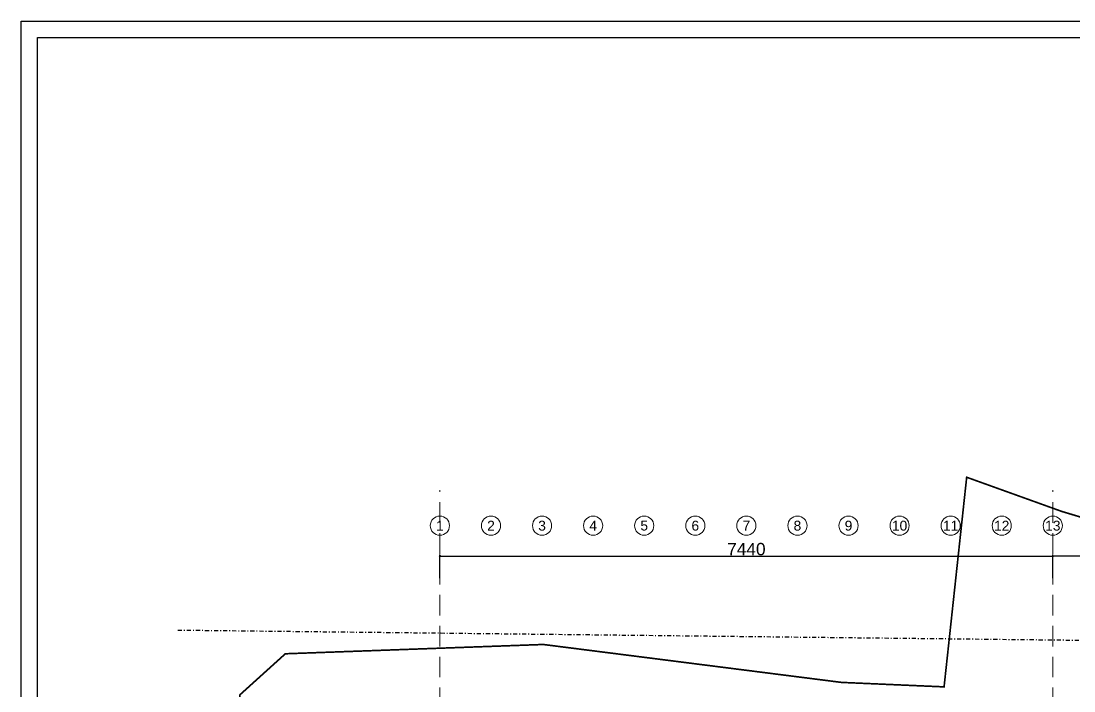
# Model space of a CAD drawing. Header units: inches. Extents: x 139 to 559, y -1 to 295.
# Drawn here: x 138.6 to 266.5, y 214.1 to 295.5 of the extents above; entities that cross this region are included whole.
import ezdxf
from ezdxf.enums import TextEntityAlignment as Align

# ---------------------------------------------------------------- set-up
doc = ezdxf.new("R2010")
doc.units = ezdxf.units.IN
doc.header["$MEASUREMENT"] = 0
doc.linetypes.add('DASHDOT', pattern=[1, 0.5, -0.25, 0, -0.25])
doc.linetypes.add('HelipadXX$0$Core-03$0$HIDDEN', pattern=[0.375, 0.25, -0.125])
doc.layers.get('defpoints').update_dxf_attribs({"color": 1})
doc.layers.add('ARC_SECTION LINE', color=5, linetype='DASHDOT')
doc.layers.add('batas', color=6, linetype='Continuous')
for name, color, linetype, lineweight in [('ARSIR', 31, 'Continuous', 5), ('KOP', 7, 'Continuous', 20), ('KOP GARIS', 1, 'Continuous', 30), ('u', 6, 'Continuous', 20)]:
    doc.layers.add(name, color=color, linetype=linetype, lineweight=lineweight)
doc.styles.add('BOLD', font='arial.ttf')
doc.styles.add('S', font='simplex', dxfattribs={"width": 0.75})
doc.styles.get("Standard").update_dxf_attribs({"font": 'arial.ttf'})
doc.dimstyles.new('sk-100 (SITE)', dxfattribs={"dimtxt": 1.5, "dimasz": 0.2, "dimexe": 0.2, "dimexo": 0, "dimgap": 0.1, "dimtad": 1, "dimdec": 0, "dimlfac": 100, "dimzin": 0, "dimdsep": 46, "dimtxsty": 'Standard', "dimblk": 'OBLIQUE', "dimcen": 0.09, "dimadec": 0, "dimazin": 0, "dimtfac": 1, "dimtdec": 0, "dimtofl": 0, "dimtmove": 0, "dimatfit": 3, "dimldrblk": 'OBLIQUE', "dimfxl": 1, "dimtolj": 1, "dimtzin": 0, "dimarcsym": 0})

# ---------------------------------------------------------------- blocks, each defined once
blk = doc.blocks.new('_Oblique')
at = {"color": 0, "linetype": 'ByBlock', "lineweight": -2}
blk.add_line((-0.5, -0.5), (0.5, 0.5), dxfattribs=at)
blk = doc.blocks.new('*D192')
at = {"layer": 'defpoints', "color": 0}
for p in [(263.89, 230.48), (189.49, 227.81), (263.89, 227.81)]:
    blk.add_point(p, dxfattribs=at)
at = {"layer": 'u', "color": 0, "lineweight": -2}
for p, q in [((189.49, 227.81), (189.49, 230.68)), ((189.49, 230.48), (263.89, 230.48)), ((263.89, 227.81), (263.89, 230.68))]:
    blk.add_line(p, q, dxfattribs=at)
at = {"layer": 'u', "color": 0, "lineweight": -2, "xscale": 0.2, "yscale": 0.2, "zscale": 0.2, "rotation": 180}
blk.add_blockref('_Oblique', (189.49, 230.48), dxfattribs=at)
at = {"layer": 'u', "color": 0, "lineweight": -2, "xscale": 0.2, "yscale": 0.2, "zscale": 0.2}
blk.add_blockref('_Oblique', (263.89, 230.48), dxfattribs=at)
at = {"layer": 'u', "color": 0, "insert": (226.69, 231.34), "char_height": 1.5, "attachment_point": 5}
blk.add_mtext('\\A1;7440', dxfattribs=at)
blk = doc.blocks.new('*D193')
at = {"layer": 'defpoints', "color": 0}
for p in [(263.89, 230.48), (263.89, 227.81), (292.99, 227.81)]:
    blk.add_point(p, dxfattribs=at)
at = {"layer": 'u', "color": 0, "lineweight": -2}
for p, q in [((263.89, 227.81), (263.89, 230.68)), ((292.99, 230.48), (263.89, 230.48)), ((292.99, 227.81), (292.99, 230.68))]:
    blk.add_line(p, q, dxfattribs=at)
at = {"layer": 'u', "color": 0, "lineweight": -2, "xscale": 0.2, "yscale": 0.2, "zscale": 0.2}
for p, rotation in [((263.89, 230.48), 180.0000000042131), ((292.99, 230.48), 4.213109860984332e-09)]:
    blk.add_blockref('_Oblique', p, dxfattribs=dict(at, rotation=rotation))
at = {"layer": 'u', "color": 0, "insert": (278.44, 231.34), "char_height": 1.5, "attachment_point": 5, "rotation": 0}
blk.add_mtext('\\A1;2910', dxfattribs=at)
blk = doc.blocks.new('NAV')
blk.add_circle((0, -0.4), 0.4)
at = {"style": 'S', "width": 0.75, "flags": 4}
blk.add_attdef('AV', text='', height=0.3, dxfattribs=at).set_placement((0, -0.4), align=Align.MIDDLE)
blk = doc.blocks.new('KOP A3 DED')
blk.add_lwpolyline([(-21, 29.697), (21, 29.697), (21, 0), (-21, 0), (-21, 29.697)])
at = {"layer": 'KOP GARIS'}
blk.add_lwpolyline([(-20.8, 29.497), (20.8, 29.497), (20.8, 0.2), (-20.8, 0.2)], close=True, dxfattribs=at)
at = {"layer": 'KOP', "style": 'BOLD'}
for tag, p in [('JUDUL1', (15.945, 4.092)), ('JUDUL2', (15.945, 3.747)), ('JUDUL3', (15.945, 3.427)), ('NO', (17.215, 1.101)), ('REFF', (17.207, 0.727)), ('FILE', (17.189, 0.336))]:
    blk.add_attdef(tag, p, '', height=0.12, dxfattribs=at)
for tag, p in [('SCALE1', (18.171, 1.948)), ('NAME', (16.363, 1.738)), ('SCALE2', (18.169, 1.733)), ('DATE', (19.9, 1.757)), ('SCALE3', (18.17, 1.521))]:
    blk.add_attdef(tag, text='', height=0.12, dxfattribs=at).set_placement(p, align=Align.MIDDLE_CENTER)

msp = doc.modelspace()

# ---------------------------------------------------------------- linework, layer by layer
at = {"layer": 'ARC_SECTION LINE'}
msp.add_line((157.6714, 221.5195), (495.3575, 217.7313), dxfattribs=at)
at = {"layer": 'ARSIR', "linetype": 'HelipadXX$0$Core-03$0$HIDDEN', "ltscale": 10}
for p, q in [((189.4873, 189.5365), (189.4873, 238.494)), ((263.8873, 189.5365), (263.8873, 238.494))]:
    msp.add_line(p, q, dxfattribs=at)
at = {"layer": 'batas', "const_width": 0.2}
msp.add_lwpolyline([(397.7176, 232.1656), (372.7576, 237.1386), (340.5056, 241.6256), (325.5476, 242.8936), (303.0456, 243.2896), (298.5366, 243.0236), (295.2166, 243.2266), (287.7296, 244.0756), (273.2146, 245.9866), (271.8216, 236.1296), (270.0506, 235.5346), (267.5416, 235.1536), (264.9726, 235.9256), (253.4316, 240.0756), (250.6876, 214.6196), (238.2396, 215.1616), (202.0346, 219.7666), (170.7256, 218.6376), (165.2196, 213.6626), (164.9246, 211.0856), (165.4246, 198.7706), (171.8696, 123.3366)], dxfattribs=at)

# ---------------------------------------------------------------- block references
at = {"xscale": 10, "yscale": 10, "zscale": 10}
msp.add_blockref('KOP A3 DED', (348.6433, -1.4925), dxfattribs=at)
at = {"layer": 'u'}
ref = msp.add_blockref('NAV', (189.4873, 233.0346), dxfattribs=dict(at, xscale=-2.907133774292419, yscale=2.907133774292447, zscale=2.907133774292419, rotation=180))
ref.add_attrib('AV', '1', dxfattribs={"layer": '0', "height": 1.2, "flags": 4}).set_placement((189.4873, 234.1974), align=Align.MIDDLE)
ref = msp.add_blockref('NAV', (195.6873, 233.0346), dxfattribs=dict(at, xscale=-2.907133774292419, yscale=2.907133774292447, zscale=2.907133774292419, rotation=180))
ref.add_attrib('AV', '2', dxfattribs={"layer": '0', "height": 1.2, "flags": 4}).set_placement((195.6873, 234.1974), align=Align.MIDDLE)
ref = msp.add_blockref('NAV', (201.8873, 233.0346), dxfattribs=dict(at, xscale=-2.907133774292419, yscale=2.907133774292447, zscale=2.907133774292419, rotation=180))
ref.add_attrib('AV', '3', dxfattribs={"layer": '0', "height": 1.2, "flags": 4}).set_placement((201.8873, 234.1974), align=Align.MIDDLE)
ref = msp.add_blockref('NAV', (208.0873, 233.0346), dxfattribs=dict(at, xscale=-2.907133774292419, yscale=2.907133774292447, zscale=2.907133774292419, rotation=180))
ref.add_attrib('AV', '4', dxfattribs={"layer": '0', "height": 1.2, "flags": 4}).set_placement((208.0873, 234.1974), align=Align.MIDDLE)
ref = msp.add_blockref('NAV', (214.2873, 233.0346), dxfattribs=dict(at, xscale=-2.907133774292419, yscale=2.907133774292447, zscale=2.907133774292419, rotation=180))
ref.add_attrib('AV', '5', dxfattribs={"layer": '0', "height": 1.2, "flags": 4}).set_placement((214.2873, 234.1974), align=Align.MIDDLE)
ref = msp.add_blockref('NAV', (220.4873, 233.0346), dxfattribs=dict(at, xscale=-2.907133774292419, yscale=2.907133774292447, zscale=2.907133774292419, rotation=180))
ref.add_attrib('AV', '6', dxfattribs={"layer": '0', "height": 1.2, "flags": 4}).set_placement((220.4873, 234.1974), align=Align.MIDDLE)
ref = msp.add_blockref('NAV', (226.6873, 233.0346), dxfattribs=dict(at, xscale=-2.907133774292419, yscale=2.907133774292447, zscale=2.907133774292419, rotation=180))
ref.add_attrib('AV', '7', dxfattribs={"layer": '0', "height": 1.2, "flags": 4}).set_placement((226.6873, 234.1974), align=Align.MIDDLE)
ref = msp.add_blockref('NAV', (232.8873, 233.0346), dxfattribs=dict(at, xscale=-2.907133774292419, yscale=2.907133774292447, zscale=2.907133774292419, rotation=180))
ref.add_attrib('AV', '8', dxfattribs={"layer": '0', "height": 1.2, "flags": 4}).set_placement((232.8873, 234.1974), align=Align.MIDDLE)
ref = msp.add_blockref('NAV', (239.0873, 233.0346), dxfattribs=dict(at, xscale=-2.907133774292419, yscale=2.907133774292447, zscale=2.907133774292419, rotation=180))
ref.add_attrib('AV', '9', dxfattribs={"layer": '0', "height": 1.2, "flags": 4}).set_placement((239.0873, 234.1974), align=Align.MIDDLE)
ref = msp.add_blockref('NAV', (245.2873, 233.0346), dxfattribs=dict(at, xscale=-2.907133774292419, yscale=2.907133774292447, zscale=2.907133774292419, rotation=180))
ref.add_attrib('AV', '10', dxfattribs={"layer": '0', "height": 1.2, "flags": 4}).set_placement((245.2873, 234.1974), align=Align.MIDDLE)
ref = msp.add_blockref('NAV', (251.4873, 233.0346), dxfattribs=dict(at, xscale=-2.907133774292419, yscale=2.907133774292447, zscale=2.907133774292419, rotation=180))
ref.add_attrib('AV', '11', dxfattribs={"layer": '0', "height": 1.2, "flags": 4}).set_placement((251.4873, 234.1974), align=Align.MIDDLE)
ref = msp.add_blockref('NAV', (257.6873, 233.0346), dxfattribs=dict(at, xscale=-2.907133774292419, yscale=2.907133774292447, zscale=2.907133774292419, rotation=180))
ref.add_attrib('AV', '12', dxfattribs={"layer": '0', "height": 1.2, "flags": 4}).set_placement((257.6873, 234.1974), align=Align.MIDDLE)
ref = msp.add_blockref('NAV', (263.8873, 233.0346), dxfattribs=dict(at, xscale=-2.907133774292419, yscale=2.907133774292447, zscale=2.907133774292419, rotation=180))
ref.add_attrib('AV', '13', dxfattribs={"layer": '0', "height": 1.2, "flags": 4}).set_placement((263.8873, 234.1974), align=Align.MIDDLE)

# ---------------------------------------------------------------- dimensions: what is measured, and where the dimension line sits
for p1, distance, picture, middle in [((189.4873, 227.8075), 2.6686, '*D192', (226.6873, 231.3419)), ((292.9873, 227.8075), -2.6686, '*D193', (278.4373, 231.3419))]:
    dim = msp.add_aligned_dim(p1=p1, p2=(263.8873, 227.8075), distance=distance, dimstyle='sk-100 (SITE)', dxfattribs=at)
    dim.commit()
    dim.dimension.update_dxf_attribs({"geometry": picture, "text_midpoint": middle})

doc.saveas('drawing.dxf')
